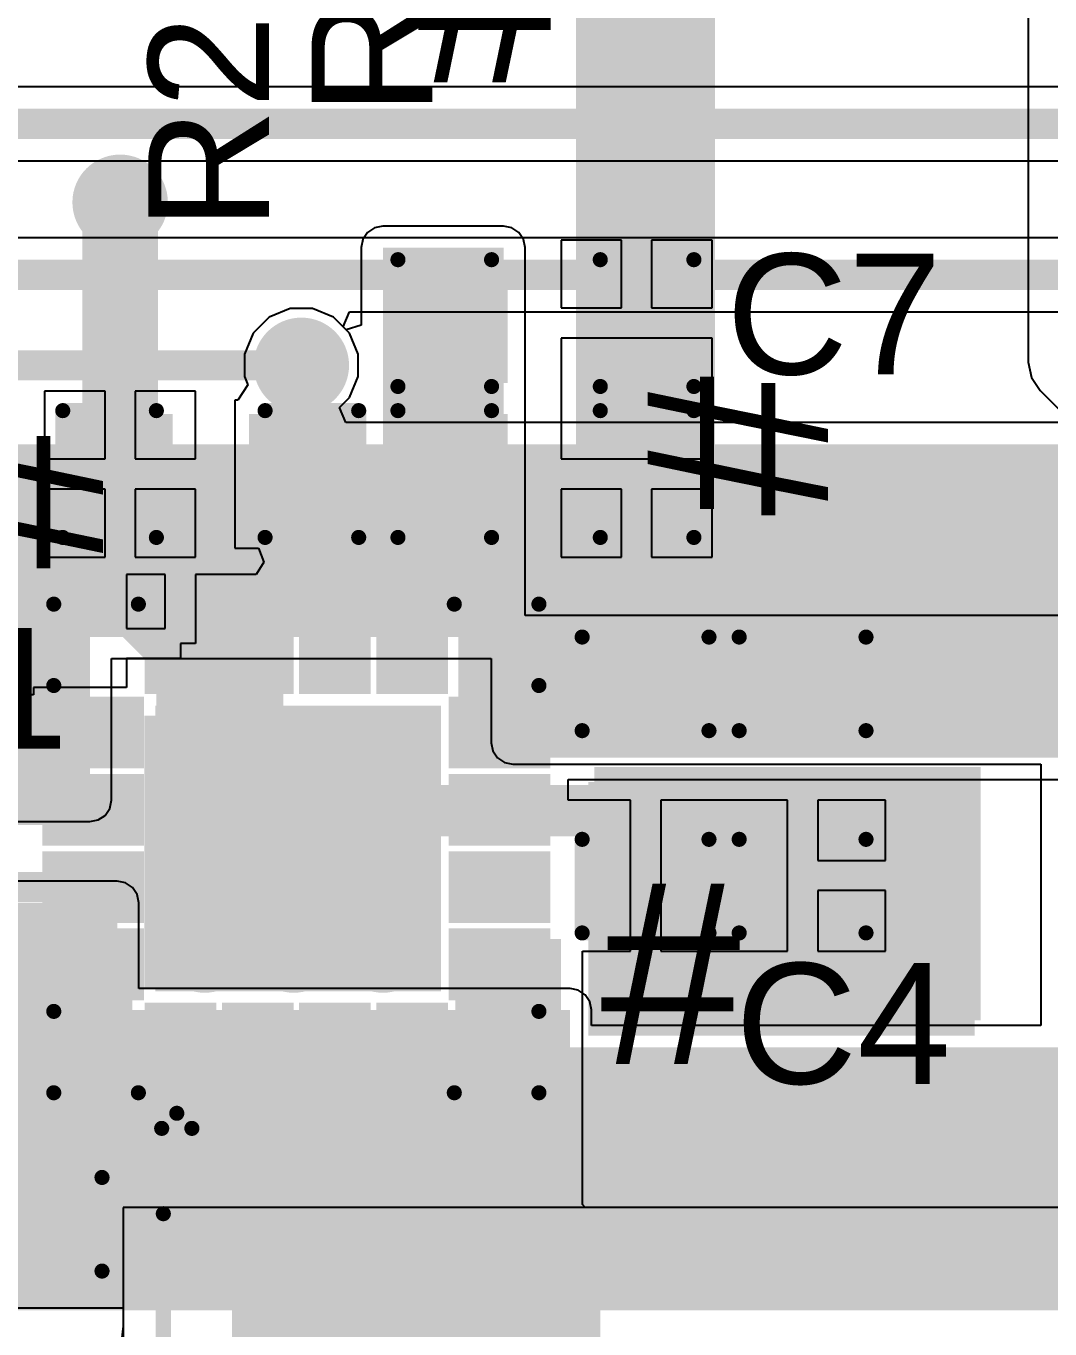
# Model space of a CAD drawing. Header units: millimetres. Extents: x -0.21 to 3.18, y -0.07 to 2.49.
# Drawn here: x 1.9258 to 2.2649, y 0.5198 to 0.9514 of the extents above; entities that cross this region are included whole.
import ezdxf

# ---------------------------------------------------------------- set-up
doc = ezdxf.new("R2010")
doc.units = ezdxf.units.MM
doc.header["$MEASUREMENT"] = 0
for name, color, linetype in [('BottomLayer', 5, 'Continuous'), ('BottomSolder', 6, 'Continuous'), ('TopLayer', 1, 'Continuous'), ('TopOverlay', 2, 'Continuous'), ('TopPaste', 8, 'Continuous'), ('TopSolder', 216, 'Continuous'), ('ViaHoleLayer', 16, 'Continuous')]:
    doc.layers.add(name, color=color, linetype=linetype)
doc.styles.add('Arial', font='', dxfattribs={"height": 0.2})
doc.styles.get('Arial').set_extended_font_data('Arial')

# ---------------------------------------------------------------- blocks, each defined once
blk = doc.blocks.new('TQFN_16_EP_4_4___18')
at = {"layer": 'TopLayer'}
for points in [[(-0.04626, 0.05512), (-0.04626, 0.08071), (-0.03051, 0.08071), (-0.03051, 0.05512)], [(-0.02067, 0.05512), (-0.02067, 0.08071), (-0.00492, 0.08071), (-0.00492, 0.05512)], [(0.00492, 0.05512), (0.00492, 0.08071), (0.02067, 0.08071), (0.02067, 0.05512)], [(0.03051, 0.05512), (0.03051, 0.08071), (0.04626, 0.08071), (0.04626, 0.05512)], [(-0.08071, 0.04691), (-0.05512, 0.04691), (-0.05512, 0.03116), (-0.08071, 0.03116)], [(-0.04331, 0.04331), (0.04331, 0.04331), (0.04331, -0.04331), (-0.04331, -0.04331)], [(0.05512, 0.04691), (0.08071, 0.04691), (0.08071, 0.03116), (0.05512, 0.03116)], [(-0.08071, 0.02132), (-0.05512, 0.02132), (-0.05512, 0.00557), (-0.08071, 0.00557)], [(0.05512, 0.02132), (0.08071, 0.02132), (0.08071, 0.00557), (0.05512, 0.00557)], [(-0.08071, -0.00427), (-0.05512, -0.00427), (-0.05512, -0.02002), (-0.08071, -0.02002)], [(0.05512, -0.00427), (0.08071, -0.00427), (0.08071, -0.02002), (0.05512, -0.02002)], [(-0.08071, -0.02986), (-0.05512, -0.02986), (-0.05512, -0.04561), (-0.08071, -0.04561)], [(0.05512, -0.02986), (0.08071, -0.02986), (0.08071, -0.04561), (0.05512, -0.04561)], [(-0.03051, -0.05382), (-0.03051, -0.07941), (-0.04626, -0.07941), (-0.04626, -0.05382)], [(-0.00492, -0.05382), (-0.00492, -0.07941), (-0.02067, -0.07941), (-0.02067, -0.05382)], [(0.02067, -0.05382), (0.02067, -0.07941), (0.00492, -0.07941), (0.00492, -0.05382)], [(0.04626, -0.05382), (0.04626, -0.07941), (0.03051, -0.07941), (0.03051, -0.05382)]]:
    blk.add_hatch(color=1, dxfattribs=at).paths.add_polyline_path(points)
at = {"layer": 'TopPaste'}
for points in [[(-0.04626, 0.05512), (-0.04626, 0.08071), (-0.03051, 0.08071), (-0.03051, 0.05512)], [(-0.02067, 0.05512), (-0.02067, 0.08071), (-0.00492, 0.08071), (-0.00492, 0.05512)], [(0.00492, 0.05512), (0.00492, 0.08071), (0.02067, 0.08071), (0.02067, 0.05512)], [(0.03051, 0.05512), (0.03051, 0.08071), (0.04626, 0.08071), (0.04626, 0.05512)], [(-0.08071, 0.04691), (-0.05512, 0.04691), (-0.05512, 0.03116), (-0.08071, 0.03116)], [(-0.04331, 0.04331), (0.04331, 0.04331), (0.04331, -0.04331), (-0.04331, -0.04331)], [(0.05512, 0.04691), (0.08071, 0.04691), (0.08071, 0.03116), (0.05512, 0.03116)], [(-0.08071, 0.02132), (-0.05512, 0.02132), (-0.05512, 0.00557), (-0.08071, 0.00557)], [(0.05512, 0.02132), (0.08071, 0.02132), (0.08071, 0.00557), (0.05512, 0.00557)], [(-0.08071, -0.00427), (-0.05512, -0.00427), (-0.05512, -0.02002), (-0.08071, -0.02002)], [(0.05512, -0.00427), (0.08071, -0.00427), (0.08071, -0.02002), (0.05512, -0.02002)], [(-0.08071, -0.02986), (-0.05512, -0.02986), (-0.05512, -0.04561), (-0.08071, -0.04561)], [(0.05512, -0.02986), (0.08071, -0.02986), (0.08071, -0.04561), (0.05512, -0.04561)], [(-0.03051, -0.05382), (-0.03051, -0.07941), (-0.04626, -0.07941), (-0.04626, -0.05382)], [(-0.00492, -0.05382), (-0.00492, -0.07941), (-0.02067, -0.07941), (-0.02067, -0.05382)], [(0.02067, -0.05382), (0.02067, -0.07941), (0.00492, -0.07941), (0.00492, -0.05382)], [(0.04626, -0.05382), (0.04626, -0.07941), (0.03051, -0.07941), (0.03051, -0.05382)]]:
    blk.add_hatch(color=8, dxfattribs=at).paths.add_polyline_path(points)
at = {"layer": 'TopSolder'}
for points in [[(-0.05026, 0.05112), (-0.05026, 0.08471), (-0.02651, 0.08471), (-0.02651, 0.05112)], [(-0.02467, 0.05112), (-0.02467, 0.08471), (-0.00092, 0.08471), (-0.00092, 0.05112)], [(0.00092, 0.05112), (0.00092, 0.08471), (0.02467, 0.08471), (0.02467, 0.05112)], [(0.02651, 0.05112), (0.02651, 0.08471), (0.05026, 0.08471), (0.05026, 0.05112)], [(-0.08471, 0.05091), (-0.05112, 0.05091), (-0.05112, 0.02716), (-0.08471, 0.02716)], [(0.05112, 0.05091), (0.08471, 0.05091), (0.08471, 0.02716), (0.05112, 0.02716)], [(-0.04731, 0.04731), (0.04731, 0.04731), (0.04731, -0.04731), (-0.04731, -0.04731)], [(-0.08471, 0.02532), (-0.05112, 0.02532), (-0.05112, 0.00157), (-0.08471, 0.00157)], [(0.05112, 0.02532), (0.08471, 0.02532), (0.08471, 0.00157), (0.05112, 0.00157)], [(-0.08471, -0.00027), (-0.05112, -0.00027), (-0.05112, -0.02402), (-0.08471, -0.02402)], [(0.05112, -0.00027), (0.08471, -0.00027), (0.08471, -0.02402), (0.05112, -0.02402)], [(-0.08471, -0.02586), (-0.05112, -0.02586), (-0.05112, -0.04961), (-0.08471, -0.04961)], [(0.05112, -0.02586), (0.08471, -0.02586), (0.08471, -0.04961), (0.05112, -0.04961)], [(-0.02651, -0.04982), (-0.02651, -0.08341), (-0.05026, -0.08341), (-0.05026, -0.04982)], [(-0.00092, -0.04982), (-0.00092, -0.08341), (-0.02467, -0.08341), (-0.02467, -0.04982)], [(0.02467, -0.04982), (0.02467, -0.08341), (0.00092, -0.08341), (0.00092, -0.04982)], [(0.05026, -0.04982), (0.05026, -0.08341), (0.02651, -0.08341), (0.02651, -0.04982)]]:
    blk.add_hatch(color=216, dxfattribs=at).paths.add_polyline_path(points)
at = {"layer": 'TopOverlay', "const_width": 0.005}
for points in [[(-0.08092, 0.08098), (-0.05397, 0.08098)], [(-0.08092, 0.08098), (-0.08092, 0.05296)], [(0.05397, 0.08098), (0.08092, 0.08098)], [(0.08092, 0.08098), (0.08092, 0.05296)], [(-0.09272, 0.04524), (-0.08772, 0.04024)], [(-0.09272, 0.04524), (-0.09272, 0.03524)], [(-0.08772, 0.04024), (-0.09272, 0.03524)], [(-0.08092, -0.05166), (-0.08092, -0.07968)], [(0.08092, -0.05166), (0.08092, -0.07968)], [(-0.08092, -0.07968), (-0.05397, -0.07968)], [(0.05397, -0.07968), (0.08092, -0.07968)]]:
    blk.add_lwpolyline(points, dxfattribs=at)
at = {"layer": 'TopOverlay', "const_width": 0.0025}
for points in [[(-0.08217, 0.08098, 1), (-0.07967, 0.08098, 1)], [(-0.08217, 0.08098, 1), (-0.07967, 0.08098, 1)], [(-0.05522, 0.08098, 1), (-0.05272, 0.08098, 1)], [(0.05272, 0.08098, 1), (0.05522, 0.08098, 1)], [(0.07967, 0.08098, 1), (0.08217, 0.08098, 1)], [(0.07967, 0.08098, 1), (0.08217, 0.08098, 1)], [(-0.08217, 0.05296, 1), (-0.07967, 0.05296, 1)], [(0.07967, 0.05296, 1), (0.08217, 0.05296, 1)], [(-0.09397, 0.04524, 1), (-0.09147, 0.04524, 1)], [(-0.09397, 0.04524, 1), (-0.09147, 0.04524, 1)], [(-0.08897, 0.04024, 1), (-0.08647, 0.04024, 1)], [(-0.08897, 0.04024, 1), (-0.08647, 0.04024, 1)], [(-0.09397, 0.03524, 1), (-0.09147, 0.03524, 1)], [(-0.09397, 0.03524, 1), (-0.09147, 0.03524, 1)], [(-0.08217, -0.05166, 1), (-0.07967, -0.05166, 1)], [(0.07967, -0.05166, 1), (0.08217, -0.05166, 1)], [(-0.08217, -0.07968, 1), (-0.07967, -0.07968, 1)], [(-0.08217, -0.07968, 1), (-0.07967, -0.07968, 1)], [(-0.05522, -0.07968, 1), (-0.05272, -0.07968, 1)], [(0.05272, -0.07968, 1), (0.05522, -0.07968, 1)], [(0.07967, -0.07968, 1), (0.08217, -0.07968, 1)], [(0.07967, -0.07968, 1), (0.08217, -0.07968, 1)]]:
    blk.add_lwpolyline(points, format="xyb", close=True, dxfattribs=at)
blk = doc.blocks.new('YPRH1204_220M__60')
at = {"layer": 'TopOverlay', "const_width": 0.005}
for points in [[(-0.23861, 0.11474), (-0.23861, 0.238)], [(-0.23861, 0.238), (0.23897, 0.238)]]:
    blk.add_lwpolyline(points, dxfattribs=at)
at = {"layer": 'TopOverlay', "const_width": 0.0025}
blk.add_lwpolyline([(-0.23986, 0.238, 1), (-0.23736, 0.238, 1)], format="xyb", close=True, dxfattribs=at)
blk.add_lwpolyline([(-0.23986, 0.238, 1), (-0.23736, 0.238, 1)], format="xyb", close=True, dxfattribs=at)
blk = doc.blocks.new('C___0603_126')
at = {"layer": 'TopLayer'}
for points in [[(-0.015, 0.0175), (-0.015, -0.0175), (-0.045, -0.0175), (-0.045, 0.0175)], [(0.045, 0.0175), (0.045, -0.0175), (0.015, -0.0175), (0.015, 0.0175)]]:
    blk.add_hatch(color=1, dxfattribs=at).paths.add_polyline_path(points)
at = {"layer": 'TopPaste'}
for points in [[(-0.015, 0.0175), (-0.015, -0.0175), (-0.045, -0.0175), (-0.045, 0.0175)], [(0.045, 0.0175), (0.045, -0.0175), (0.015, -0.0175), (0.015, 0.0175)]]:
    blk.add_hatch(color=8, dxfattribs=at).paths.add_polyline_path(points)
at = {"layer": 'TopSolder'}
for points in [[(-0.01264, 0.01986), (-0.01264, -0.01986), (-0.04736, -0.01986), (-0.04736, 0.01986)], [(0.04736, 0.01986), (0.04736, -0.01986), (0.01264, -0.01986), (0.01264, 0.01986)]]:
    blk.add_hatch(color=216, dxfattribs=at).paths.add_polyline_path(points)
at = {"layer": 'TopOverlay', "const_width": 0.005}
for points in [[(-0.018, 0.021), (-0.049, 0.021)], [(-0.049, 0.021), (-0.049, -0.021)], [(0.049, 0.021), (0.018, 0.021)], [(0.049, 0.021), (0.049, -0.021)], [(-0.018, -0.021), (-0.049, -0.021)], [(0.049, -0.021), (0.018, -0.021)]]:
    blk.add_lwpolyline(points, dxfattribs=at)
at = {"layer": 'TopOverlay', "const_width": 0.0025}
for points in [[(-0.05025, 0.021, 1), (-0.04775, 0.021, 1)], [(-0.05025, 0.021, 1), (-0.04775, 0.021, 1)], [(-0.01925, 0.021, 1), (-0.01675, 0.021, 1)], [(0.01675, 0.021, 1), (0.01925, 0.021, 1)], [(0.04775, 0.021, 1), (0.05025, 0.021, 1)], [(0.04775, 0.021, 1), (0.05025, 0.021, 1)], [(-0.05025, -0.021, 1), (-0.04775, -0.021, 1)], [(-0.05025, -0.021, 1), (-0.04775, -0.021, 1)], [(-0.01925, -0.021, 1), (-0.01675, -0.021, 1)], [(0.01675, -0.021, 1), (0.01925, -0.021, 1)], [(0.04775, -0.021, 1), (0.05025, -0.021, 1)], [(0.04775, -0.021, 1), (0.05025, -0.021, 1)]]:
    blk.add_lwpolyline(points, format="xyb", close=True, dxfattribs=at)
blk = doc.blocks.new('C___0603_127')
at = {"layer": 'TopLayer'}
for points in [[(-0.015, 0.0175), (-0.015, -0.0175), (-0.045, -0.0175), (-0.045, 0.0175)], [(0.045, 0.0175), (0.045, -0.0175), (0.015, -0.0175), (0.015, 0.0175)]]:
    blk.add_hatch(color=1, dxfattribs=at).paths.add_polyline_path(points)
at = {"layer": 'TopPaste'}
for points in [[(-0.015, 0.0175), (-0.015, -0.0175), (-0.045, -0.0175), (-0.045, 0.0175)], [(0.045, 0.0175), (0.045, -0.0175), (0.015, -0.0175), (0.015, 0.0175)]]:
    blk.add_hatch(color=8, dxfattribs=at).paths.add_polyline_path(points)
at = {"layer": 'TopSolder'}
for points in [[(-0.01264, 0.01986), (-0.01264, -0.01986), (-0.04736, -0.01986), (-0.04736, 0.01986)], [(0.04736, 0.01986), (0.04736, -0.01986), (0.01264, -0.01986), (0.01264, 0.01986)]]:
    blk.add_hatch(color=216, dxfattribs=at).paths.add_polyline_path(points)
at = {"layer": 'TopOverlay', "const_width": 0.005}
for points in [[(-0.049, 0.021), (-0.049, -0.021)], [(-0.018, 0.021), (-0.049, 0.021)], [(0.049, 0.021), (0.018, 0.021)], [(0.049, 0.021), (0.049, -0.021)], [(-0.018, -0.021), (-0.049, -0.021)], [(0.049, -0.021), (0.018, -0.021)]]:
    blk.add_lwpolyline(points, dxfattribs=at)
at = {"layer": 'TopOverlay', "const_width": 0.0025}
for points in [[(-0.05025, 0.021, 1), (-0.04775, 0.021, 1)], [(-0.05025, 0.021, 1), (-0.04775, 0.021, 1)], [(-0.01925, 0.021, 1), (-0.01675, 0.021, 1)], [(0.01675, 0.021, 1), (0.01925, 0.021, 1)], [(0.04775, 0.021, 1), (0.05025, 0.021, 1)], [(0.04775, 0.021, 1), (0.05025, 0.021, 1)], [(-0.05025, -0.021, 1), (-0.04775, -0.021, 1)], [(-0.05025, -0.021, 1), (-0.04775, -0.021, 1)], [(-0.01925, -0.021, 1), (-0.01675, -0.021, 1)], [(0.01675, -0.021, 1), (0.01925, -0.021, 1)], [(0.04775, -0.021, 1), (0.05025, -0.021, 1)], [(0.04775, -0.021, 1), (0.05025, -0.021, 1)]]:
    blk.add_lwpolyline(points, format="xyb", close=True, dxfattribs=at)
blk = doc.blocks.new('C___0603_128')
at = {"layer": 'TopLayer'}
for points in [[(-0.015, 0.0175), (-0.015, -0.0175), (-0.045, -0.0175), (-0.045, 0.0175)], [(0.045, 0.0175), (0.045, -0.0175), (0.015, -0.0175), (0.015, 0.0175)]]:
    blk.add_hatch(color=1, dxfattribs=at).paths.add_polyline_path(points)
at = {"layer": 'TopPaste'}
for points in [[(-0.015, 0.0175), (-0.015, -0.0175), (-0.045, -0.0175), (-0.045, 0.0175)], [(0.045, 0.0175), (0.045, -0.0175), (0.015, -0.0175), (0.015, 0.0175)]]:
    blk.add_hatch(color=8, dxfattribs=at).paths.add_polyline_path(points)
at = {"layer": 'TopSolder'}
for points in [[(-0.01264, 0.01986), (-0.01264, -0.01986), (-0.04736, -0.01986), (-0.04736, 0.01986)], [(0.04736, 0.01986), (0.04736, -0.01986), (0.01264, -0.01986), (0.01264, 0.01986)]]:
    blk.add_hatch(color=216, dxfattribs=at).paths.add_polyline_path(points)
at = {"layer": 'TopOverlay', "const_width": 0.005}
for points in [[(-0.049, -0.021), (-0.049, 0.021)], [(-0.049, 0.021), (-0.018, 0.021)], [(0.018, 0.021), (0.049, 0.021)], [(0.049, -0.021), (0.049, 0.021)], [(-0.049, -0.021), (-0.018, -0.021)], [(0.018, -0.021), (0.049, -0.021)]]:
    blk.add_lwpolyline(points, dxfattribs=at)
at = {"layer": 'TopOverlay', "const_width": 0.0025}
for points in [[(-0.05025, 0.021, 1), (-0.04775, 0.021, 1)], [(-0.05025, 0.021, 1), (-0.04775, 0.021, 1)], [(-0.01925, 0.021, 1), (-0.01675, 0.021, 1)], [(0.01675, 0.021, 1), (0.01925, 0.021, 1)], [(0.04775, 0.021, 1), (0.05025, 0.021, 1)], [(0.04775, 0.021, 1), (0.05025, 0.021, 1)], [(-0.05025, -0.021, 1), (-0.04775, -0.021, 1)], [(-0.05025, -0.021, 1), (-0.04775, -0.021, 1)], [(-0.01925, -0.021, 1), (-0.01675, -0.021, 1)], [(0.01675, -0.021, 1), (0.01925, -0.021, 1)], [(0.04775, -0.021, 1), (0.05025, -0.021, 1)], [(0.04775, -0.021, 1), (0.05025, -0.021, 1)]]:
    blk.add_lwpolyline(points, format="xyb", close=True, dxfattribs=at)
blk = doc.blocks.new('C___0603_129')
at = {"layer": 'TopLayer'}
for points in [[(-0.015, 0.0175), (-0.015, -0.0175), (-0.045, -0.0175), (-0.045, 0.0175)], [(0.045, 0.0175), (0.045, -0.0175), (0.015, -0.0175), (0.015, 0.0175)]]:
    blk.add_hatch(color=1, dxfattribs=at).paths.add_polyline_path(points)
at = {"layer": 'TopPaste'}
for points in [[(-0.015, 0.0175), (-0.015, -0.0175), (-0.045, -0.0175), (-0.045, 0.0175)], [(0.045, 0.0175), (0.045, -0.0175), (0.015, -0.0175), (0.015, 0.0175)]]:
    blk.add_hatch(color=8, dxfattribs=at).paths.add_polyline_path(points)
at = {"layer": 'TopSolder'}
for points in [[(-0.01264, 0.01986), (-0.01264, -0.01986), (-0.04736, -0.01986), (-0.04736, 0.01986)], [(0.04736, 0.01986), (0.04736, -0.01986), (0.01264, -0.01986), (0.01264, 0.01986)]]:
    blk.add_hatch(color=216, dxfattribs=at).paths.add_polyline_path(points)
at = {"layer": 'TopOverlay', "const_width": 0.005}
for points in [[(-0.049, 0.021), (-0.018, 0.021)], [(-0.049, 0.021), (-0.049, -0.021)], [(0.018, 0.021), (0.049, 0.021)], [(0.049, 0.021), (0.049, -0.021)], [(-0.049, -0.021), (-0.018, -0.021)], [(0.018, -0.021), (0.049, -0.021)]]:
    blk.add_lwpolyline(points, dxfattribs=at)
at = {"layer": 'TopOverlay', "const_width": 0.0025}
for points in [[(-0.05025, 0.021, 1), (-0.04775, 0.021, 1)], [(-0.05025, 0.021, 1), (-0.04775, 0.021, 1)], [(-0.01925, 0.021, 1), (-0.01675, 0.021, 1)], [(0.01675, 0.021, 1), (0.01925, 0.021, 1)], [(0.04775, 0.021, 1), (0.05025, 0.021, 1)], [(0.04775, 0.021, 1), (0.05025, 0.021, 1)], [(-0.05025, -0.021, 1), (-0.04775, -0.021, 1)], [(-0.05025, -0.021, 1), (-0.04775, -0.021, 1)], [(-0.01925, -0.021, 1), (-0.01675, -0.021, 1)], [(0.01675, -0.021, 1), (0.01925, -0.021, 1)], [(0.04775, -0.021, 1), (0.05025, -0.021, 1)], [(0.04775, -0.021, 1), (0.05025, -0.021, 1)]]:
    blk.add_lwpolyline(points, format="xyb", close=True, dxfattribs=at)
blk = doc.blocks.new('C___0603_130')
at = {"layer": 'TopLayer'}
for points in [[(-0.015, 0.0175), (-0.015, -0.0175), (-0.045, -0.0175), (-0.045, 0.0175)], [(0.045, 0.0175), (0.045, -0.0175), (0.015, -0.0175), (0.015, 0.0175)]]:
    blk.add_hatch(color=1, dxfattribs=at).paths.add_polyline_path(points)
at = {"layer": 'TopPaste'}
for points in [[(-0.015, 0.0175), (-0.015, -0.0175), (-0.045, -0.0175), (-0.045, 0.0175)], [(0.045, 0.0175), (0.045, -0.0175), (0.015, -0.0175), (0.015, 0.0175)]]:
    blk.add_hatch(color=8, dxfattribs=at).paths.add_polyline_path(points)
at = {"layer": 'TopSolder'}
for points in [[(-0.01264, 0.01986), (-0.01264, -0.01986), (-0.04736, -0.01986), (-0.04736, 0.01986)], [(0.04736, 0.01986), (0.04736, -0.01986), (0.01264, -0.01986), (0.01264, 0.01986)]]:
    blk.add_hatch(color=216, dxfattribs=at).paths.add_polyline_path(points)
at = {"layer": 'TopOverlay', "const_width": 0.005}
for points in [[(-0.049, 0.021), (-0.049, -0.021)], [(-0.049, 0.021), (-0.018, 0.021)], [(0.018, 0.021), (0.049, 0.021)], [(0.049, 0.021), (0.049, -0.021)], [(-0.049, -0.021), (-0.018, -0.021)], [(0.018, -0.021), (0.049, -0.021)]]:
    blk.add_lwpolyline(points, dxfattribs=at)
at = {"layer": 'TopOverlay', "const_width": 0.0025}
for points in [[(-0.05025, 0.021, 1), (-0.04775, 0.021, 1)], [(-0.05025, 0.021, 1), (-0.04775, 0.021, 1)], [(-0.01925, 0.021, 1), (-0.01675, 0.021, 1)], [(0.01675, 0.021, 1), (0.01925, 0.021, 1)], [(0.04775, 0.021, 1), (0.05025, 0.021, 1)], [(0.04775, 0.021, 1), (0.05025, 0.021, 1)], [(-0.05025, -0.021, 1), (-0.04775, -0.021, 1)], [(-0.05025, -0.021, 1), (-0.04775, -0.021, 1)], [(-0.01925, -0.021, 1), (-0.01675, -0.021, 1)], [(0.01675, -0.021, 1), (0.01925, -0.021, 1)], [(0.04775, -0.021, 1), (0.05025, -0.021, 1)], [(0.04775, -0.021, 1), (0.05025, -0.021, 1)]]:
    blk.add_lwpolyline(points, format="xyb", close=True, dxfattribs=at)
blk = doc.blocks.new('C___0603_131')
at = {"layer": 'TopLayer'}
for points in [[(-0.015, 0.0175), (-0.015, -0.0175), (-0.045, -0.0175), (-0.045, 0.0175)], [(0.045, 0.0175), (0.045, -0.0175), (0.015, -0.0175), (0.015, 0.0175)]]:
    blk.add_hatch(color=1, dxfattribs=at).paths.add_polyline_path(points)
at = {"layer": 'TopPaste'}
for points in [[(-0.015, 0.0175), (-0.015, -0.0175), (-0.045, -0.0175), (-0.045, 0.0175)], [(0.045, 0.0175), (0.045, -0.0175), (0.015, -0.0175), (0.015, 0.0175)]]:
    blk.add_hatch(color=8, dxfattribs=at).paths.add_polyline_path(points)
at = {"layer": 'TopSolder'}
for points in [[(-0.01264, 0.01986), (-0.01264, -0.01986), (-0.04736, -0.01986), (-0.04736, 0.01986)], [(0.04736, 0.01986), (0.04736, -0.01986), (0.01264, -0.01986), (0.01264, 0.01986)]]:
    blk.add_hatch(color=216, dxfattribs=at).paths.add_polyline_path(points)
at = {"layer": 'TopOverlay', "const_width": 0.005}
for points in [[(-0.049, 0.021), (-0.049, -0.021)], [(-0.049, 0.021), (-0.018, 0.021)], [(0.018, 0.021), (0.049, 0.021)], [(0.049, 0.021), (0.049, -0.021)], [(-0.049, -0.021), (-0.018, -0.021)], [(0.018, -0.021), (0.049, -0.021)]]:
    blk.add_lwpolyline(points, dxfattribs=at)
at = {"layer": 'TopOverlay', "const_width": 0.0025}
for points in [[(-0.05025, 0.021, 1), (-0.04775, 0.021, 1)], [(-0.05025, 0.021, 1), (-0.04775, 0.021, 1)], [(-0.01925, 0.021, 1), (-0.01675, 0.021, 1)], [(0.01675, 0.021, 1), (0.01925, 0.021, 1)], [(0.04775, 0.021, 1), (0.05025, 0.021, 1)], [(0.04775, 0.021, 1), (0.05025, 0.021, 1)], [(-0.05025, -0.021, 1), (-0.04775, -0.021, 1)], [(-0.05025, -0.021, 1), (-0.04775, -0.021, 1)], [(-0.01925, -0.021, 1), (-0.01675, -0.021, 1)], [(0.01675, -0.021, 1), (0.01925, -0.021, 1)], [(0.04775, -0.021, 1), (0.05025, -0.021, 1)], [(0.04775, -0.021, 1), (0.05025, -0.021, 1)]]:
    blk.add_lwpolyline(points, format="xyb", close=True, dxfattribs=at)

msp = doc.modelspace()

# ---------------------------------------------------------------- hatches: boundary and pattern name
at = {"layer": 'BottomLayer'}
h = msp.add_hatch(color=5, dxfattribs=at)
edge = h.paths.add_edge_path()
edge.add_arc((1.957, 0.893), 0.01181, 0, 360)
h = msp.add_hatch(color=5, dxfattribs=at)
edge = h.paths.add_edge_path()
edge.add_arc((2.017, 0.839), 0.01181, 0, 360)
for points in [[(2.732, 0.81288), (1.601, 0.81288), (1.601, 0.749), (2.732, 0.749)], [(1.947, 0.779), (1.602, 0.779), (1.602, 0.695), (1.947, 0.695)], [(2.087, 0.714), (2.262, 0.714), (2.262, 0.742), (2.087, 0.742)], [(1.965, 0.633), (2.061, 0.633), (2.061, 0.723), (1.965, 0.723)], [(2.242, 0.706), (2.114, 0.706), (2.114, 0.622), (2.242, 0.622)], [(1.516, 0.571), (1.95604, 0.571), (1.95604, 0.661), (1.516, 0.661)], [(0.848, 0.5355), (2.106, 0.5355), (2.106, 0.6255), (0.848, 0.6255)], [(0.848, 0.526), (2.457, 0.526), (2.457, 0.61316), (0.848, 0.61316)]]:
    msp.add_hatch(color=5, dxfattribs=at).paths.add_polyline_path(points)
h = msp.add_hatch(color=5, dxfattribs=at)
edge = h.paths.add_edge_path()
edge.add_arc((2.065, 0.769), 0.01181, 0, 360)
h = msp.add_hatch(color=5, dxfattribs=at)
edge = h.paths.add_edge_path()
edge.add_arc((2.105, 0.72799), 0.01181, 0, 360)
h = msp.add_hatch(color=5, dxfattribs=at)
edge = h.paths.add_edge_path()
edge.add_arc((2.221, 0.728), 0.01181, 0, 360)
h = msp.add_hatch(color=5, dxfattribs=at)
edge = h.paths.add_edge_path()
edge.add_arc((2.249, 0.728), 0.01181, 0, 360)
h = msp.add_hatch(color=5, dxfattribs=at)
edge = h.paths.add_edge_path()
edge.add_arc((1.985, 0.707), 0.01181, 0, 360)
h = msp.add_hatch(color=5, dxfattribs=at)
edge = h.paths.add_edge_path()
edge.add_arc((2.0145, 0.707), 0.01181, 0, 360)
h = msp.add_hatch(color=5, dxfattribs=at)
edge = h.paths.add_edge_path()
edge.add_arc((2.044, 0.707), 0.01181, 0, 360)
h = msp.add_hatch(color=5, dxfattribs=at)
edge = h.paths.add_edge_path()
edge.add_arc((2.222, 0.685), 0.01181, 0, 360)
h = msp.add_hatch(color=5, dxfattribs=at)
edge = h.paths.add_edge_path()
edge.add_arc((1.985, 0.677), 0.01181, 0, 360)
h = msp.add_hatch(color=5, dxfattribs=at)
edge = h.paths.add_edge_path()
edge.add_arc((2.0145, 0.677), 0.01181, 0, 360)
h = msp.add_hatch(color=5, dxfattribs=at)
edge = h.paths.add_edge_path()
edge.add_arc((2.044, 0.677), 0.01181, 0, 360)
h = msp.add_hatch(color=5, dxfattribs=at)
edge = h.paths.add_edge_path()
edge.add_arc((2.222, 0.657), 0.01181, 0, 360)
h = msp.add_hatch(color=5, dxfattribs=at)
edge = h.paths.add_edge_path()
edge.add_arc((1.985, 0.647), 0.01181, 0, 360)
h = msp.add_hatch(color=5, dxfattribs=at)
edge = h.paths.add_edge_path()
edge.add_arc((2.0145, 0.647), 0.01181, 0, 360)
h = msp.add_hatch(color=5, dxfattribs=at)
edge = h.paths.add_edge_path()
edge.add_arc((2.044, 0.647), 0.01181, 0, 360)
h = msp.add_hatch(color=5, dxfattribs=at)
edge = h.paths.add_edge_path()
edge.add_arc((2.133, 0.637), 0.01181, 0, 360)
h = msp.add_hatch(color=5, dxfattribs=at)
edge = h.paths.add_edge_path()
edge.add_arc((2.165, 0.637), 0.01181, 0, 360)
h = msp.add_hatch(color=5, dxfattribs=at)
edge = h.paths.add_edge_path()
edge.add_arc((2.195, 0.636), 0.01181, 0, 360)
h = msp.add_hatch(color=5, dxfattribs=at)
edge = h.paths.add_edge_path()
edge.add_arc((1.9427, 0.611), 0.01181, 0, 360)
h = msp.add_hatch(color=5, dxfattribs=at)
edge = h.paths.add_edge_path()
edge.add_arc((2.085, 0.611), 0.01181, 0, 360)
h = msp.add_hatch(color=5, dxfattribs=at)
edge = h.paths.add_edge_path()
edge.add_arc((1.9427, 0.578), 0.01181, 0, 360)
h = msp.add_hatch(color=5, dxfattribs=at)
edge = h.paths.add_edge_path()
edge.add_arc((1.9707, 0.578), 0.01181, 0, 360)
h = msp.add_hatch(color=5, dxfattribs=at)
edge = h.paths.add_edge_path()
edge.add_arc((2.057, 0.578), 0.01181, 0, 360)
h = msp.add_hatch(color=5, dxfattribs=at)
edge = h.paths.add_edge_path()
edge.add_arc((2.085, 0.578), 0.01181, 0, 360)
at = {"layer": 'BottomSolder'}
h = msp.add_hatch(color=6, dxfattribs=at)
edge = h.paths.add_edge_path()
edge.add_arc((1.957, 0.893), 0.01581, 0, 360)
h = msp.add_hatch(color=6, dxfattribs=at)
edge = h.paths.add_edge_path()
edge.add_arc((2.017, 0.839), 0.01581, 0, 360)
h = msp.add_hatch(color=6, dxfattribs=at)
edge = h.paths.add_edge_path()
edge.add_arc((2.065, 0.769), 0.01581, 0, 360)
h = msp.add_hatch(color=6, dxfattribs=at)
edge = h.paths.add_edge_path()
edge.add_arc((2.105, 0.72799), 0.01581, 0, 360)
h = msp.add_hatch(color=6, dxfattribs=at)
edge = h.paths.add_edge_path()
edge.add_arc((2.221, 0.728), 0.01581, 0, 360)
h = msp.add_hatch(color=6, dxfattribs=at)
edge = h.paths.add_edge_path()
edge.add_arc((2.249, 0.728), 0.01581, 0, 360)
h = msp.add_hatch(color=6, dxfattribs=at)
edge = h.paths.add_edge_path()
edge.add_arc((1.985, 0.707), 0.01581, 0, 360)
h = msp.add_hatch(color=6, dxfattribs=at)
edge = h.paths.add_edge_path()
edge.add_arc((2.0145, 0.707), 0.01581, 0, 360)
h = msp.add_hatch(color=6, dxfattribs=at)
edge = h.paths.add_edge_path()
edge.add_arc((2.044, 0.707), 0.01581, 0, 360)
h = msp.add_hatch(color=6, dxfattribs=at)
edge = h.paths.add_edge_path()
edge.add_arc((2.222, 0.685), 0.01581, 0, 360)
h = msp.add_hatch(color=6, dxfattribs=at)
edge = h.paths.add_edge_path()
edge.add_arc((1.985, 0.677), 0.01581, 0, 360)
h = msp.add_hatch(color=6, dxfattribs=at)
edge = h.paths.add_edge_path()
edge.add_arc((2.0145, 0.677), 0.01581, 0, 360)
h = msp.add_hatch(color=6, dxfattribs=at)
edge = h.paths.add_edge_path()
edge.add_arc((2.044, 0.677), 0.01581, 0, 360)
h = msp.add_hatch(color=6, dxfattribs=at)
edge = h.paths.add_edge_path()
edge.add_arc((2.222, 0.657), 0.01581, 0, 360)
h = msp.add_hatch(color=6, dxfattribs=at)
edge = h.paths.add_edge_path()
edge.add_arc((1.985, 0.647), 0.01581, 0, 360)
h = msp.add_hatch(color=6, dxfattribs=at)
edge = h.paths.add_edge_path()
edge.add_arc((2.0145, 0.647), 0.01581, 0, 360)
h = msp.add_hatch(color=6, dxfattribs=at)
edge = h.paths.add_edge_path()
edge.add_arc((2.044, 0.647), 0.01581, 0, 360)
h = msp.add_hatch(color=6, dxfattribs=at)
edge = h.paths.add_edge_path()
edge.add_arc((2.133, 0.637), 0.01581, 0, 360)
h = msp.add_hatch(color=6, dxfattribs=at)
edge = h.paths.add_edge_path()
edge.add_arc((2.165, 0.637), 0.01581, 0, 360)
h = msp.add_hatch(color=6, dxfattribs=at)
edge = h.paths.add_edge_path()
edge.add_arc((2.195, 0.636), 0.01581, 0, 360)
h = msp.add_hatch(color=6, dxfattribs=at)
edge = h.paths.add_edge_path()
edge.add_arc((1.9427, 0.611), 0.01581, 0, 360)
h = msp.add_hatch(color=6, dxfattribs=at)
edge = h.paths.add_edge_path()
edge.add_arc((2.085, 0.611), 0.01581, 0, 360)
h = msp.add_hatch(color=6, dxfattribs=at)
edge = h.paths.add_edge_path()
edge.add_arc((1.9427, 0.578), 0.01581, 0, 360)
h = msp.add_hatch(color=6, dxfattribs=at)
edge = h.paths.add_edge_path()
edge.add_arc((1.9707, 0.578), 0.01581, 0, 360)
h = msp.add_hatch(color=6, dxfattribs=at)
edge = h.paths.add_edge_path()
edge.add_arc((2.057, 0.578), 0.01581, 0, 360)
h = msp.add_hatch(color=6, dxfattribs=at)
edge = h.paths.add_edge_path()
edge.add_arc((2.085, 0.578), 0.01581, 0, 360)
at = {"layer": 'TopLayer'}
for points in [[(2.108, 0.775), (2.154, 0.775), (2.154, 1.035), (2.108, 1.035)], [(2.044, 0.756), (2.084, 0.756), (2.084, 0.878), (2.044, 0.878)], [(2.044, 0.734), (2.062, 0.734), (2.062, 0.787), (2.044, 0.787)], [(1.969, 0.635), (2.011, 0.635), (2.011, 0.761), (1.969, 0.761)], [(2.069, 0.709), (2.431, 0.709), (2.431, 0.749), (2.069, 0.749)], [(2.048, 0.683), (2.235, 0.683), (2.235, 0.7), (2.048, 0.7)], [(2.112, 0.617), (2.24, 0.617), (2.24, 0.701), (2.112, 0.701)], [(1.706, 0.534), (1.961, 0.534), (1.961, 0.649), (1.706, 0.649)], [(2.068, 0.561), (2.103, 0.561), (2.103, 0.649), (2.068, 0.649)], [(1.957, 0.534), (1.985, 0.534), (1.985, 0.624), (1.957, 0.624)], [(1.994, -0.014), (2.036, -0.014), (2.036, 0.624), (1.994, 0.624)], [(2.045, 0.561), (2.096, 0.561), (2.096, 0.624), (2.045, 0.624)], [(1.999, 0.057), (2.116, 0.057), (2.116, 0.544), (1.999, 0.544)]]:
    msp.add_hatch(color=1, dxfattribs=at).paths.add_polyline_path(points)
h = msp.add_hatch(color=1, dxfattribs=at)
edge = h.paths.add_edge_path()
edge.add_arc((1.957, 0.893), 0.01181, 0, 360)
h = msp.add_hatch(color=1, dxfattribs=at)
edge = h.paths.add_edge_path()
edge.add_arc((2.017, 0.839), 0.01181, 0, 360)
h = msp.add_hatch(color=1, dxfattribs=at)
edge = h.paths.add_edge_path()
edge.add_arc((2.065, 0.769), 0.01181, 0, 360)
h = msp.add_hatch(color=1, dxfattribs=at)
edge = h.paths.add_edge_path()
edge.add_arc((2.105, 0.72799), 0.01181, 0, 360)
h = msp.add_hatch(color=1, dxfattribs=at)
edge = h.paths.add_edge_path()
edge.add_arc((2.221, 0.728), 0.01181, 0, 360)
h = msp.add_hatch(color=1, dxfattribs=at)
edge = h.paths.add_edge_path()
edge.add_arc((2.249, 0.728), 0.01181, 0, 360)
h = msp.add_hatch(color=1, dxfattribs=at)
edge = h.paths.add_edge_path()
edge.add_arc((1.985, 0.707), 0.01181, 0, 360)
h = msp.add_hatch(color=1, dxfattribs=at)
edge = h.paths.add_edge_path()
edge.add_arc((2.0145, 0.707), 0.01181, 0, 360)
h = msp.add_hatch(color=1, dxfattribs=at)
edge = h.paths.add_edge_path()
edge.add_arc((2.044, 0.707), 0.01181, 0, 360)
h = msp.add_hatch(color=1, dxfattribs=at)
edge = h.paths.add_edge_path()
edge.add_arc((2.222, 0.685), 0.01181, 0, 360)
h = msp.add_hatch(color=1, dxfattribs=at)
edge = h.paths.add_edge_path()
edge.add_arc((1.985, 0.677), 0.01181, 0, 360)
h = msp.add_hatch(color=1, dxfattribs=at)
edge = h.paths.add_edge_path()
edge.add_arc((2.0145, 0.677), 0.01181, 0, 360)
h = msp.add_hatch(color=1, dxfattribs=at)
edge = h.paths.add_edge_path()
edge.add_arc((2.044, 0.677), 0.01181, 0, 360)
h = msp.add_hatch(color=1, dxfattribs=at)
edge = h.paths.add_edge_path()
edge.add_arc((2.222, 0.657), 0.01181, 0, 360)
h = msp.add_hatch(color=1, dxfattribs=at)
edge = h.paths.add_edge_path()
edge.add_arc((1.985, 0.647), 0.01181, 0, 360)
h = msp.add_hatch(color=1, dxfattribs=at)
edge = h.paths.add_edge_path()
edge.add_arc((2.0145, 0.647), 0.01181, 0, 360)
h = msp.add_hatch(color=1, dxfattribs=at)
edge = h.paths.add_edge_path()
edge.add_arc((2.044, 0.647), 0.01181, 0, 360)
h = msp.add_hatch(color=1, dxfattribs=at)
edge = h.paths.add_edge_path()
edge.add_arc((2.133, 0.637), 0.01181, 0, 360)
h = msp.add_hatch(color=1, dxfattribs=at)
edge = h.paths.add_edge_path()
edge.add_arc((2.165, 0.637), 0.01181, 0, 360)
h = msp.add_hatch(color=1, dxfattribs=at)
edge = h.paths.add_edge_path()
edge.add_arc((2.195, 0.636), 0.01181, 0, 360)
h = msp.add_hatch(color=1, dxfattribs=at)
edge = h.paths.add_edge_path()
edge.add_arc((1.9427, 0.611), 0.01181, 0, 360)
h = msp.add_hatch(color=1, dxfattribs=at)
edge = h.paths.add_edge_path()
edge.add_arc((2.085, 0.611), 0.01181, 0, 360)
h = msp.add_hatch(color=1, dxfattribs=at)
edge = h.paths.add_edge_path()
edge.add_arc((1.9427, 0.578), 0.01181, 0, 360)
h = msp.add_hatch(color=1, dxfattribs=at)
edge = h.paths.add_edge_path()
edge.add_arc((1.9707, 0.578), 0.01181, 0, 360)
h = msp.add_hatch(color=1, dxfattribs=at)
edge = h.paths.add_edge_path()
edge.add_arc((2.057, 0.578), 0.01181, 0, 360)
h = msp.add_hatch(color=1, dxfattribs=at)
edge = h.paths.add_edge_path()
edge.add_arc((2.085, 0.578), 0.01181, 0, 360)
at = {"layer": 'TopSolder'}
h = msp.add_hatch(color=216, dxfattribs=at)
edge = h.paths.add_edge_path()
edge.add_arc((1.957, 0.893), 0.01581, 0, 360)
h = msp.add_hatch(color=216, dxfattribs=at)
edge = h.paths.add_edge_path()
edge.add_arc((2.017, 0.839), 0.01581, 0, 360)
h = msp.add_hatch(color=216, dxfattribs=at)
edge = h.paths.add_edge_path()
edge.add_arc((2.065, 0.769), 0.01581, 0, 360)
h = msp.add_hatch(color=216, dxfattribs=at)
edge = h.paths.add_edge_path()
edge.add_arc((2.105, 0.72799), 0.01581, 0, 360)
h = msp.add_hatch(color=216, dxfattribs=at)
edge = h.paths.add_edge_path()
edge.add_arc((2.221, 0.728), 0.01581, 0, 360)
h = msp.add_hatch(color=216, dxfattribs=at)
edge = h.paths.add_edge_path()
edge.add_arc((2.249, 0.728), 0.01581, 0, 360)
h = msp.add_hatch(color=216, dxfattribs=at)
edge = h.paths.add_edge_path()
edge.add_arc((1.985, 0.707), 0.01581, 0, 360)
h = msp.add_hatch(color=216, dxfattribs=at)
edge = h.paths.add_edge_path()
edge.add_arc((2.0145, 0.707), 0.01581, 0, 360)
h = msp.add_hatch(color=216, dxfattribs=at)
edge = h.paths.add_edge_path()
edge.add_arc((2.044, 0.707), 0.01581, 0, 360)
h = msp.add_hatch(color=216, dxfattribs=at)
edge = h.paths.add_edge_path()
edge.add_arc((2.222, 0.685), 0.01581, 0, 360)
h = msp.add_hatch(color=216, dxfattribs=at)
edge = h.paths.add_edge_path()
edge.add_arc((1.985, 0.677), 0.01581, 0, 360)
h = msp.add_hatch(color=216, dxfattribs=at)
edge = h.paths.add_edge_path()
edge.add_arc((2.0145, 0.677), 0.01581, 0, 360)
h = msp.add_hatch(color=216, dxfattribs=at)
edge = h.paths.add_edge_path()
edge.add_arc((2.044, 0.677), 0.01581, 0, 360)
h = msp.add_hatch(color=216, dxfattribs=at)
edge = h.paths.add_edge_path()
edge.add_arc((2.222, 0.657), 0.01581, 0, 360)
h = msp.add_hatch(color=216, dxfattribs=at)
edge = h.paths.add_edge_path()
edge.add_arc((1.985, 0.647), 0.01581, 0, 360)
h = msp.add_hatch(color=216, dxfattribs=at)
edge = h.paths.add_edge_path()
edge.add_arc((2.0145, 0.647), 0.01581, 0, 360)
h = msp.add_hatch(color=216, dxfattribs=at)
edge = h.paths.add_edge_path()
edge.add_arc((2.044, 0.647), 0.01581, 0, 360)
h = msp.add_hatch(color=216, dxfattribs=at)
edge = h.paths.add_edge_path()
edge.add_arc((2.133, 0.637), 0.01581, 0, 360)
h = msp.add_hatch(color=216, dxfattribs=at)
edge = h.paths.add_edge_path()
edge.add_arc((2.165, 0.637), 0.01581, 0, 360)
h = msp.add_hatch(color=216, dxfattribs=at)
edge = h.paths.add_edge_path()
edge.add_arc((2.195, 0.636), 0.01581, 0, 360)
h = msp.add_hatch(color=216, dxfattribs=at)
edge = h.paths.add_edge_path()
edge.add_arc((1.9427, 0.611), 0.01581, 0, 360)
h = msp.add_hatch(color=216, dxfattribs=at)
edge = h.paths.add_edge_path()
edge.add_arc((2.085, 0.611), 0.01581, 0, 360)
h = msp.add_hatch(color=216, dxfattribs=at)
edge = h.paths.add_edge_path()
edge.add_arc((1.9427, 0.578), 0.01581, 0, 360)
h = msp.add_hatch(color=216, dxfattribs=at)
edge = h.paths.add_edge_path()
edge.add_arc((1.9707, 0.578), 0.01581, 0, 360)
h = msp.add_hatch(color=216, dxfattribs=at)
edge = h.paths.add_edge_path()
edge.add_arc((2.057, 0.578), 0.01581, 0, 360)
h = msp.add_hatch(color=216, dxfattribs=at)
edge = h.paths.add_edge_path()
edge.add_arc((2.085, 0.578), 0.01581, 0, 360)
at = {"layer": 'ViaHoleLayer'}
h = msp.add_hatch(color=16, dxfattribs=at)
edge = h.paths.add_edge_path()
edge.add_arc((1.957, 0.893), 0.00591, 0, 360)
h = msp.add_hatch(color=16, dxfattribs=at)
edge = h.paths.add_edge_path()
edge.add_arc((2.017, 0.839), 0.00591, 0, 360)
h = msp.add_hatch(color=16, dxfattribs=at)
edge = h.paths.add_edge_path()
edge.add_arc((2.065, 0.769), 0.00591, 0, 360)
h = msp.add_hatch(color=16, dxfattribs=at)
edge = h.paths.add_edge_path()
edge.add_arc((2.105, 0.72799), 0.00591, 0, 360)
h = msp.add_hatch(color=16, dxfattribs=at)
edge = h.paths.add_edge_path()
edge.add_arc((2.221, 0.728), 0.00591, 0, 360)
h = msp.add_hatch(color=16, dxfattribs=at)
edge = h.paths.add_edge_path()
edge.add_arc((2.249, 0.728), 0.00591, 0, 360)
h = msp.add_hatch(color=16, dxfattribs=at)
edge = h.paths.add_edge_path()
edge.add_arc((1.985, 0.707), 0.00591, 0, 360)
h = msp.add_hatch(color=16, dxfattribs=at)
edge = h.paths.add_edge_path()
edge.add_arc((2.0145, 0.707), 0.00591, 0, 360)
h = msp.add_hatch(color=16, dxfattribs=at)
edge = h.paths.add_edge_path()
edge.add_arc((2.044, 0.707), 0.00591, 0, 360)
h = msp.add_hatch(color=16, dxfattribs=at)
edge = h.paths.add_edge_path()
edge.add_arc((2.222, 0.685), 0.00591, 0, 360)
h = msp.add_hatch(color=16, dxfattribs=at)
edge = h.paths.add_edge_path()
edge.add_arc((1.985, 0.677), 0.00591, 0, 360)
h = msp.add_hatch(color=16, dxfattribs=at)
edge = h.paths.add_edge_path()
edge.add_arc((2.0145, 0.677), 0.00591, 0, 360)
h = msp.add_hatch(color=16, dxfattribs=at)
edge = h.paths.add_edge_path()
edge.add_arc((2.044, 0.677), 0.00591, 0, 360)
h = msp.add_hatch(color=16, dxfattribs=at)
edge = h.paths.add_edge_path()
edge.add_arc((2.222, 0.657), 0.00591, 0, 360)
h = msp.add_hatch(color=16, dxfattribs=at)
edge = h.paths.add_edge_path()
edge.add_arc((1.985, 0.647), 0.00591, 0, 360)
h = msp.add_hatch(color=16, dxfattribs=at)
edge = h.paths.add_edge_path()
edge.add_arc((2.0145, 0.647), 0.00591, 0, 360)
h = msp.add_hatch(color=16, dxfattribs=at)
edge = h.paths.add_edge_path()
edge.add_arc((2.044, 0.647), 0.00591, 0, 360)
h = msp.add_hatch(color=16, dxfattribs=at)
edge = h.paths.add_edge_path()
edge.add_arc((2.133, 0.637), 0.00591, 0, 360)
h = msp.add_hatch(color=16, dxfattribs=at)
edge = h.paths.add_edge_path()
edge.add_arc((2.165, 0.637), 0.00591, 0, 360)
h = msp.add_hatch(color=16, dxfattribs=at)
edge = h.paths.add_edge_path()
edge.add_arc((2.195, 0.636), 0.00591, 0, 360)
h = msp.add_hatch(color=16, dxfattribs=at)
edge = h.paths.add_edge_path()
edge.add_arc((1.9427, 0.611), 0.00591, 0, 360)
h = msp.add_hatch(color=16, dxfattribs=at)
edge = h.paths.add_edge_path()
edge.add_arc((2.085, 0.611), 0.00591, 0, 360)
h = msp.add_hatch(color=16, dxfattribs=at)
edge = h.paths.add_edge_path()
edge.add_arc((1.9427, 0.578), 0.00591, 0, 360)
h = msp.add_hatch(color=16, dxfattribs=at)
edge = h.paths.add_edge_path()
edge.add_arc((1.9707, 0.578), 0.00591, 0, 360)
h = msp.add_hatch(color=16, dxfattribs=at)
edge = h.paths.add_edge_path()
edge.add_arc((2.057, 0.578), 0.00591, 0, 360)
h = msp.add_hatch(color=16, dxfattribs=at)
edge = h.paths.add_edge_path()
edge.add_arc((2.085, 0.578), 0.00591, 0, 360)

# ---------------------------------------------------------------- linework, layer by layer
at = {"layer": 'BottomLayer'}
for p, q in [((2.29563, 0.93124), (1.897, 0.93124)), ((1.90207, 0.90676), (2.29563, 0.90676)), ((2.29563, 0.88124), (1.8915, 0.88124)), ((2.03084, 0.85176), (2.03291, 0.85676)), ((2.03291, 0.85676), (2.29563, 0.85676)), ((2.03295, 0.84966), (2.03084, 0.85176)), ((2.03581, 0.84274), (2.03295, 0.84966)), ((2.03581, 0.83526), (2.03581, 0.84274)), ((2.03295, 0.82834), (2.03581, 0.83526)), ((2.02962, 0.82502), (2.03295, 0.82834)), ((2.03169, 0.82002), (2.02962, 0.82502)), ((2.6307, 0.82002), (2.03169, 0.82002)), ((1.95414, 0.695), (1.95414, 0.74186)), ((1.95414, 0.74186), (2.07986, 0.74186)), ((2.07986, 0.74186), (2.07986, 0.714)), ((2.07986, 0.714), (2.08041, 0.71127)), ((2.08041, 0.71127), (2.08195, 0.70895)), ((2.08195, 0.70895), (2.08427, 0.70741)), ((2.08427, 0.70741), (2.087, 0.70686)), ((2.087, 0.70686), (2.26186, 0.70686)), ((2.26186, 0.70686), (2.26186, 0.659)), ((1.95359, 0.69227), (1.95414, 0.695)), ((1.95205, 0.68995), (1.95359, 0.69227)), ((1.602, 0.68786), (1.947, 0.68786)), ((1.947, 0.68786), (1.94973, 0.68841)), ((1.94973, 0.68841), (1.95205, 0.68995)), ((1.95604, 0.66814), (1.516, 0.66814)), ((1.95877, 0.66759), (1.95604, 0.66814)), ((1.96109, 0.66605), (1.95877, 0.66759)), ((1.96264, 0.66373), (1.96109, 0.66605)), ((1.96318, 0.661), (1.96264, 0.66373)), ((1.96318, 0.63264), (1.96318, 0.661)), ((2.26186, 0.659), (2.26186, 0.62029)), ((2.106, 0.63264), (1.96318, 0.63264)), ((2.10873, 0.63209), (2.106, 0.63264)), ((2.11105, 0.63055), (2.10873, 0.63209)), ((2.11259, 0.62823), (2.11105, 0.63055)), ((2.11314, 0.6255), (2.11259, 0.62823)), ((2.11314, 0.62029), (2.11314, 0.6255)), ((2.26186, 0.62029), (2.11314, 0.62029))]:
    msp.add_line(p, q, dxfattribs=at)
for points, const_width in [([(1.897, 0.919), (2.31, 0.919)], 0.01), ([(1.8915, 0.869), (2.31, 0.869)], 0.01), ([(1.906, 0.839), (2.017, 0.839)], 0.01), ([(2.078, 0.588), (2.078, 0.5915)], 0.04)]:
    msp.add_lwpolyline(points, dxfattribs=dict(at, const_width=const_width))
for points, const_width in [([(2.0145, 0.839, 1), (2.0195, 0.839, 1)], 0.005), ([(2.068, 0.5915, 1), (2.088, 0.5915, 1)], 0.02), ([(2.068, 0.588, 1), (2.088, 0.588, 1)], 0.02)]:
    msp.add_lwpolyline(points, format="xyb", close=True, dxfattribs=dict(at, const_width=const_width))
at = {"layer": 'TopLayer'}
for p, q in [((2.25775, 0.96665), (2.25775, 0.84)), ((2.044, 0.88514), (2.04127, 0.88459)), ((2.084, 0.88514), (2.044, 0.88514)), ((2.08673, 0.88459), (2.084, 0.88514)), ((2.03741, 0.88073), (2.03686, 0.878)), ((2.03895, 0.88305), (2.03741, 0.88073)), ((2.04127, 0.88459), (2.03895, 0.88305)), ((2.08905, 0.88305), (2.08673, 0.88459)), ((2.09059, 0.88073), (2.08905, 0.88305)), ((2.09114, 0.878), (2.09059, 0.88073)), ((2.123, 0.8805), (2.103, 0.8805)), ((2.103, 0.8805), (2.103, 0.858)), ((2.123, 0.858), (2.123, 0.8805)), ((2.153, 0.8805), (2.133, 0.8805)), ((2.133, 0.8805), (2.133, 0.858)), ((2.153, 0.858), (2.153, 0.8805)), ((2.03686, 0.878), (2.03686, 0.85227)), ((2.09114, 0.75614), (2.09114, 0.878)), ((2.00634, 0.85495), (2.00105, 0.84966)), ((2.01326, 0.85781), (2.00634, 0.85495)), ((2.02074, 0.85781), (2.01326, 0.85781)), ((2.02766, 0.85495), (2.02074, 0.85781)), ((2.03186, 0.85074), (2.02766, 0.85495)), ((2.103, 0.858), (2.123, 0.858)), ((2.133, 0.858), (2.153, 0.858)), ((2.03686, 0.85227), (2.03186, 0.85074)), ((2.00105, 0.84966), (1.99819, 0.84274)), ((2.128, 0.848), (2.103, 0.848)), ((2.103, 0.848), (2.103, 0.8255)), ((2.153, 0.848), (2.128, 0.848)), ((2.153, 0.8255), (2.153, 0.848)), ((1.99819, 0.84274), (1.99819, 0.83526)), ((2.25775, 0.84), (2.25875, 0.83493)), ((1.99819, 0.83526), (1.99933, 0.8325)), ((2.25875, 0.83493), (2.26163, 0.83063)), ((1.952, 0.8305), (1.932, 0.8305)), ((1.932, 0.8305), (1.932, 0.808)), ((1.952, 0.808), (1.952, 0.8305)), ((1.982, 0.8305), (1.962, 0.8305)), ((1.962, 0.8305), (1.962, 0.808)), ((1.982, 0.808), (1.982, 0.8305)), ((1.99933, 0.8325), (1.99599, 0.8275)), ((2.26163, 0.83063), (2.29163, 0.80063)), ((1.99599, 0.8275), (1.995, 0.8275)), ((1.995, 0.8275), (1.995, 0.7785)), ((2.103, 0.8255), (2.103, 0.808)), ((2.153, 0.808), (2.153, 0.8255)), ((1.932, 0.808), (1.952, 0.808)), ((1.962, 0.808), (1.982, 0.808)), ((2.103, 0.808), (2.128, 0.808)), ((2.128, 0.808), (2.153, 0.808)), ((1.952, 0.798), (1.932, 0.798)), ((1.932, 0.798), (1.932, 0.7755)), ((1.952, 0.7755), (1.952, 0.798)), ((1.982, 0.798), (1.962, 0.798)), ((1.962, 0.798), (1.962, 0.7755)), ((1.982, 0.7755), (1.982, 0.798)), ((2.123, 0.798), (2.103, 0.798)), ((2.103, 0.798), (2.103, 0.7755)), ((2.123, 0.7755), (2.123, 0.798)), ((2.153, 0.798), (2.133, 0.798)), ((2.133, 0.798), (2.133, 0.7755)), ((2.153, 0.7755), (2.153, 0.798)), ((1.995, 0.7785), (2.0028, 0.7785)), ((2.0028, 0.7785), (2.00461, 0.77384)), ((1.932, 0.7755), (1.952, 0.7755)), ((1.962, 0.7755), (1.982, 0.7755)), ((2.00461, 0.77384), (2.002, 0.76969)), ((2.103, 0.7755), (2.123, 0.7755)), ((2.133, 0.7755), (2.153, 0.7755)), ((1.97196, 0.76969), (1.95909, 0.76969)), ((1.95909, 0.76969), (1.95909, 0.75189)), ((1.97196, 0.75189), (1.97196, 0.76969)), ((2.002, 0.76969), (1.98196, 0.76969)), ((1.98196, 0.76969), (1.98196, 0.74689)), ((2.44888, 0.75614), (2.09114, 0.75614)), ((1.95909, 0.75189), (1.97196, 0.75189)), ((1.98196, 0.74689), (1.97696, 0.74689)), ((1.97696, 0.74689), (1.97696, 0.74189)), ((1.97696, 0.74189), (1.95909, 0.74189)), ((1.95909, 0.74189), (1.95909, 0.73224)), ((1.92829, 0.72992), (1.92238, 0.72992)), ((1.95909, 0.73224), (1.92829, 0.73224)), ((1.92829, 0.73224), (1.92829, 0.72992)), ((2.10541, 0.695), (2.10541, 0.70186)), ((2.10541, 0.70186), (2.30386, 0.70186)), ((2.126, 0.695), (2.10541, 0.695)), ((2.126, 0.67), (2.126, 0.695)), ((2.178, 0.695), (2.136, 0.695)), ((2.136, 0.695), (2.136, 0.67)), ((2.178, 0.67), (2.178, 0.695)), ((2.2105, 0.695), (2.188, 0.695)), ((2.188, 0.695), (2.188, 0.675)), ((2.2105, 0.675), (2.2105, 0.695)), ((2.188, 0.675), (2.2105, 0.675)), ((2.126, 0.645), (2.126, 0.67)), ((2.136, 0.67), (2.136, 0.645)), ((2.178, 0.645), (2.178, 0.67)), ((2.2105, 0.665), (2.188, 0.665)), ((2.188, 0.665), (2.188, 0.645)), ((2.2105, 0.645), (2.2105, 0.665)), ((2.11014, 0.561), (2.11014, 0.645)), ((2.11014, 0.645), (2.126, 0.645)), ((2.136, 0.645), (2.178, 0.645)), ((2.188, 0.645), (2.2105, 0.645)), ((2.462, 0.56), (1.958, 0.56)), ((1.958, 0.56), (1.958, 0.076)), ((2.11096, 0.56), (2.11014, 0.561)), ((2.30386, 0.56), (2.11096, 0.56)), ((1.706, 0.52686), (1.958, 0.52686)), ((1.958, 0.52686), (1.958, 0.52079)), ((1.958, 0.52079), (1.9575, 0.516))]:
    msp.add_line(p, q, dxfattribs=at)
for points, const_width in [([(1.957, 0.803), (1.957, 0.893)], 0.025), ([(2.05374, 0.86674), (2.054, 0.867)], 0.01), ([(2.018, 0.837), (2.018, 0.841)], 0.01), ([(2.017, 0.803), (2.017, 0.839)], 0.01), ([(1.957, 0.76553), (1.957, 0.803)], 0.022), ([(2.017, 0.778), (2.017, 0.803)], 0.01), ([(2.017, 0.778), (2.02718, 0.76782)], 0.01), ([(1.957, 0.76553), (1.97563, 0.74689)], 0.022), ([(2.02718, 0.74785), (2.02718, 0.76782)], 0.01), ([(1.97563, 0.74689), (1.97696, 0.74689)], 0.022), ([(2.02718, 0.74785), (2.02815, 0.74689)], 0.01), ([(1.91732, 0.71768), (1.94777, 0.71768)], 0.01), ([(1.94777, 0.71768), (1.94809, 0.71737)], 0.01), ([(1.89922, 0.69178), (1.94809, 0.69178)], 0.01), ([(1.88581, 0.66619), (1.94809, 0.66619)], 0.01)]:
    msp.add_lwpolyline(points, dxfattribs=dict(at, const_width=const_width))
for points, const_width in [([(1.95075, 0.893, 1), (1.96325, 0.893, 1)], 0.0125), ([(2.0515, 0.867, 1), (2.0565, 0.867, 1)], 0.005), ([(2.05124, 0.86674, 1), (2.05624, 0.86674, 1)], 0.005), ([(2.0155, 0.841, 1), (2.0205, 0.841, 1)], 0.005), ([(2.0145, 0.839, 1), (2.0195, 0.839, 1)], 0.005), ([(2.0155, 0.837, 1), (2.0205, 0.837, 1)], 0.005), ([(1.95075, 0.803, 1), (1.96325, 0.803, 1)], 0.0125), ([(1.9515, 0.803, 1), (1.9625, 0.803, 1)], 0.011), ([(2.0145, 0.803, 1), (2.0195, 0.803, 1)], 0.005), ([(2.0145, 0.803, 1), (2.0195, 0.803, 1)], 0.005), ([(2.0145, 0.778, 1), (2.0195, 0.778, 1)], 0.005), ([(2.0145, 0.778, 1), (2.0195, 0.778, 1)], 0.005), ([(1.9515, 0.76553, 1), (1.9625, 0.76553, 1)], 0.011), ([(1.9515, 0.76553, 1), (1.9625, 0.76553, 1)], 0.011), ([(2.02468, 0.76782, 1), (2.02968, 0.76782, 1)], 0.005), ([(2.02468, 0.76782, 1), (2.02968, 0.76782, 1)], 0.005), ([(1.97013, 0.74689, 1), (1.98113, 0.74689, 1)], 0.011), ([(1.97013, 0.74689, 1), (1.98113, 0.74689, 1)], 0.011), ([(1.97146, 0.74689, 1), (1.98246, 0.74689, 1)], 0.011), ([(2.02468, 0.74785, 1), (2.02968, 0.74785, 1)], 0.005), ([(2.02468, 0.74785, 1), (2.02968, 0.74785, 1)], 0.005), ([(2.02565, 0.74689, 1), (2.03065, 0.74689, 1)], 0.005), ([(1.94527, 0.71768, 1), (1.95027, 0.71768, 1)], 0.005), ([(1.94527, 0.71768, 1), (1.95027, 0.71768, 1)], 0.005), ([(1.94559, 0.71737, 1), (1.95059, 0.71737, 1)], 0.005), ([(1.94559, 0.69178, 1), (1.95059, 0.69178, 1)], 0.005), ([(1.94559, 0.66619, 1), (1.95059, 0.66619, 1)], 0.005)]:
    msp.add_lwpolyline(points, format="xyb", close=True, dxfattribs=dict(at, const_width=const_width))

# ---------------------------------------------------------------- block references
for name, p, rotation in [('C___0603_126', (2.098, 0.853), 180), ('C___0603_127', (2.098, 0.803), 180), ('TQFN_16_EP_4_4___18', (2.016, 0.67898), 90), ('C___0603_130', (2.131, 0.7), 90), ('C___0603_129', (2.183, 0.7), 90), ('C___0603_131', (1.93, 0.521), 90)]:
    msp.add_blockref(name, p, dxfattribs=dict(rotation=rotation))
for name, p in [('C___0603_128', (1.987, 0.803)), ('YPRH1204_220M__60', (2.20991, 0.32))]:
    msp.add_blockref(name, p)

# ---------------------------------------------------------------- texts
at = {"layer": 'TopOverlay', "style": 'Arial'}
for s, height, rotation, p in [('R9', 0.04, 90, (2.06039, 0.92168)), ('#', 0.06, 180, (2.102, 0.99236)), ('R26', 0.04, 90, (2.00629, 0.88368)), ('#', 0.06, 90, (2.19136, 0.789)), ('#', 0.06, 270, (1.89164, 0.818)), ('#', 0.06, 360, (2.116, 0.60764))]:
    msp.add_text(s, height=height, rotation=rotation, dxfattribs=at).set_placement(p)
for s, p in [('C7', (2.15768, 0.83601)), ('U1', (1.86834, 0.71201)), ('C4', (2.16068, 0.60101))]:
    msp.add_text(s, height=0.04, dxfattribs=at).set_placement(p)

doc.saveas('drawing.dxf')
